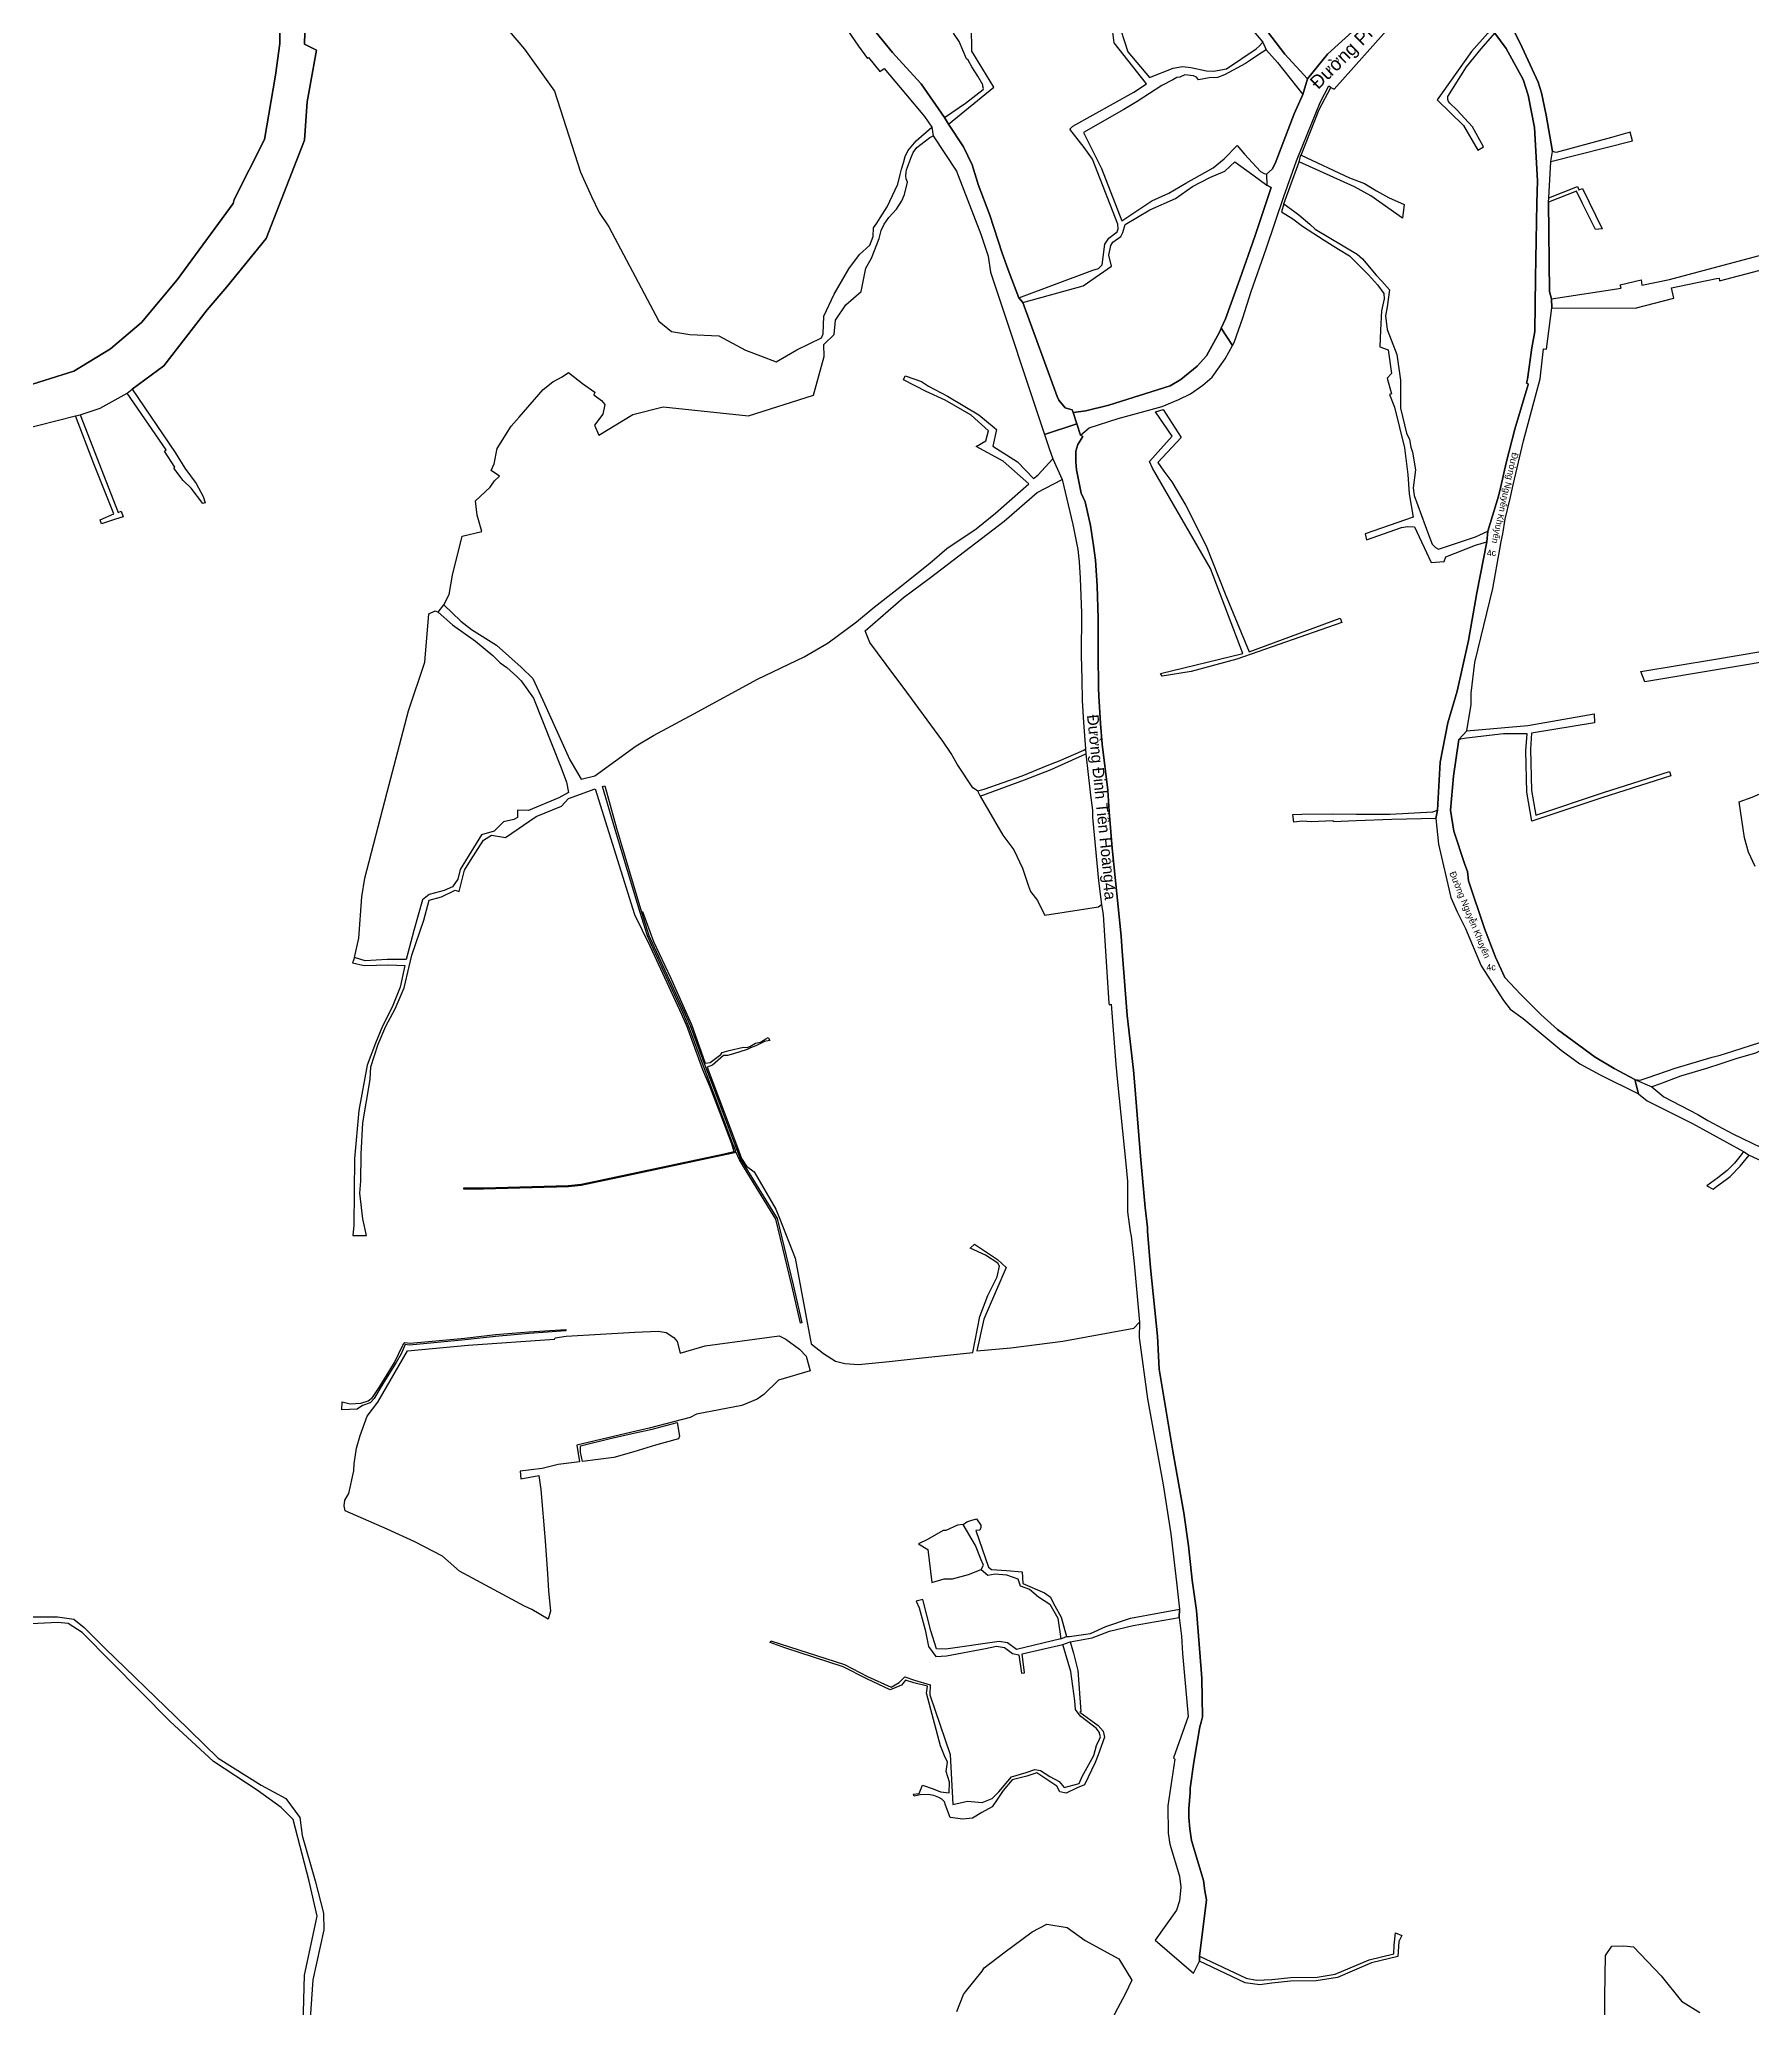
# Model space of a CAD drawing. Extents: x 548434 to 553028, y 1835329 to 1842282.
# Drawn here: x 550845 to 551609, y 1837672 to 1838551 of the extents above; entities that cross this region are included whole.
import ezdxf

# ---------------------------------------------------------------- set-up
doc = ezdxf.new("R2010")
doc.units = 0
for name, color, linetype in [('Level 2', 7, 'Continuous'), ('Level 27', 7, 'Continuous'), ('Level 30', 7, 'Continuous'), ('Level 4', 7, 'Continuous'), ('Level 5', 7, 'Continuous')]:
    doc.layers.add(name, color=color, linetype=linetype)

msp = doc.modelspace()

# ---------------------------------------------------------------- linework, layer by layer
at = {"layer": 'Level 2'}
for p, q in [((551419.65, 1838544.24), (551410.66, 1838533.12)), ((551219.86, 1838536.4), (551221.72, 1838537.79)), ((551221.72, 1838537.79), (551231.3, 1838526.54)), ((551410.66, 1838533.12), (551408.64, 1838526.27)), ((551408.64, 1838526.27), (551404.77, 1838517.64)), ((551509.12, 1838525.91), (551512.02, 1838511.5)), ((551404.77, 1838517.64), (551396.19, 1838495.35)), ((551512.38, 1838444.43), (551512.1, 1838420.48)), ((551372.1939, 1838421.9478), (551371.43, 1838420.24)), ((551377.1918, 1838414.2724), (551372.1939, 1838421.9478)), ((551361.48, 1838405.01), (551354.09, 1838399.1)), ((551509.11, 1838396.81), (551503.15, 1838376.9)), ((551508.85, 1838399.29), (551508.34, 1838397.4)), ((551311.71, 1838385.11), (551306.0964, 1838384.3967)), ((551306.0964, 1838384.3967), (551307.7582, 1838379.2984)), ((551322.08, 1838387.63), (551311.71, 1838385.11)), ((551307.7582, 1838379.2984), (551293.3142, 1838374.5051)), ((551293.3142, 1838374.5051), (551295.37, 1838368.31)), ((551307.7582, 1838379.2984), (551309.42, 1838374.2)), ((551309.42, 1838374.2), (551307.7582, 1838379.2984)), ((551503.15, 1838376.9), (551499.36, 1838361.86)), ((551295.37, 1838368.31), (551297.01, 1838363.62)), ((551297.01, 1838363.62), (551301.15, 1838354.45)), ((551499.36, 1838361.86), (551497.01, 1838351.39)), ((551301.15, 1838354.45), (551306.03, 1838334.46)), ((551495.9, 1838346.97), (551491.21, 1838331.48)), ((551497.01, 1838351.39), (551495.9, 1838346.97)), ((551321.99, 1838120.83), (551322.16, 1838120.16)), ((551331.54, 1838018.96), (551332.04, 1838016.9))]:
    msp.add_line(p, q, dxfattribs=at)
for points in [[(550836.48, 1838376.64), (550861.02, 1838382.86), (550863.12, 1838383.31), (550871.99, 1838386.25), (550883.97, 1838393.01), (550886.19, 1838394.83), (550900.4, 1838405.21), (550919.75, 1838430.16), (550928.45, 1838440.34), (550946.08, 1838461.99), (550963.11, 1838505.86), (550964.3, 1838522.93), (550968.49, 1838545.91), (550963.11, 1838548.72), (550964.26, 1838586.01), (550964.9386, 1838589.8692)], [(550952.5668, 1838590.1912), (550952.8, 1838586.3), (550952.1, 1838548.93), (550950.14, 1838534.81), (550945.37, 1838506.08), (550931.74, 1838479.43), (550931.31, 1838477.52), (550906.4, 1838443.56), (550890.47, 1838424.54), (550876.59, 1838412.74), (550860.29, 1838402.85), (550836.61, 1838395.34)], [(551475.33, 1838587.55), (551470.66, 1838578.93), (551481.71, 1838569.99), (551488.55, 1838560.88), (551492.96, 1838555.93), (551494.27, 1838553.58), (551499.32, 1838546.69), (551506.94, 1838532.9), (551509.12, 1838525.91)], [(551515.13, 1838526.99), (551513.65, 1838531.71), (551505.58, 1838549.15), (551502.29, 1838555.54), (551490.59, 1838568.44), (551485.48, 1838573.52), (551479.08, 1838581.17)], [(551444.32, 1838567.03), (551436.84, 1838559.53), (551432.22, 1838555.63), (551419.65, 1838544.24)], [(551198.07, 1838564.32), (551203.55, 1838557.76), (551210.31, 1838547.8), (551214.32, 1838542.23), (551214.84, 1838542.74), (551219.86, 1838536.4)], [(551248.64, 1838515.93), (551238.26, 1838530.96), (551229.96, 1838540.01), (551225.57, 1838545), (551212.25, 1838561.2)], [(551422.51, 1838528.6), (551444.79, 1838553.44), (551451.82, 1838560.43)], [(551231.3, 1838526.54), (551239.79, 1838516.4), (551243.02, 1838511.58)], [(551392.38, 1838490.62), (551392.53, 1838485.69), (551394.42, 1838484.75), (551393.77, 1838482.42), (551387.17, 1838462.86), (551380.48, 1838443.89), (551374.06, 1838426.12), (551372.1939, 1838421.9478), (551377.1918, 1838414.2724), (551377.9, 1838415.6), (551381.78, 1838426.57), (551385.6, 1838438.34), (551392.23, 1838457.39), (551400.13, 1838480.76), (551405.72, 1838496.55), (551408.54, 1838503.6), (551416.34, 1838522.6), (551420.14, 1838530), (551420.69, 1838529.71), (551421.1, 1838529.37), (551422.51, 1838528.6)], [(551520.02, 1838500.81), (551517.2, 1838516.96), (551515.13, 1838526.99)], [(551243.02, 1838511.58), (551243.71, 1838507.71), (551254.11, 1838491.94), (551264.88, 1838463.83), (551268.13, 1838454.13), (551269.29, 1838446.9), (551293.3142, 1838374.5051), (551307.7582, 1838379.2984), (551306.0964, 1838384.3967), (551305.74, 1838385.49), (551302.56, 1838386.43), (551299.74, 1838389.82), (551298.98, 1838391.54), (551283.71, 1838433.45), (551281.9, 1838435.45), (551277.53, 1838446.82), (551274.43, 1838455.41), (551268.95, 1838472.33), (551263.75, 1838486.02), (551263.42, 1838487.14), (551261.03, 1838494.77), (551257.24, 1838502.91), (551250.53, 1838512.97), (551248.64, 1838515.93)], [(551512.02, 1838511.5), (551513.33, 1838487.76), (551512.99, 1838477.76), (551512.38, 1838444.43)], [(551518.21, 1838478.17), (551518.32, 1838480.17), (551519.22, 1838496.25), (551520.02, 1838500.81)], [(551396.19, 1838495.35), (551394.87, 1838492.95), (551392.38, 1838490.62)], [(551519.52, 1838435.05), (551518.59, 1838438.3), (551518.21, 1838478.17)], [(551491.21, 1838331.48), (551490.75, 1838326.6), (551486.2, 1838303.86), (551482.45, 1838282.59), (551477.43, 1838260), (551473.25, 1838245.94), (551469.82, 1838228.39), (551468.75, 1838206.89), (551467.95, 1838203.3), (551469.19, 1838191.84), (551474.64, 1838167.98), (551477.41, 1838161.55), (551481.15, 1838154.14), (551488.11, 1838137.5), (551498.13, 1838122.12), (551501.06, 1838118.23), (551506.95, 1838114.08), (551523.79, 1838099.92), (551532.18, 1838093.87), (551541.31, 1838088.83), (551558.3, 1838080.42), (551558.3262, 1838080.3992), (551556.74, 1838086.8), (551547.52, 1838091.8), (551539.03, 1838096.75), (551522.24, 1838109.18), (551514.79, 1838115.82), (551505.88, 1838124.68), (551498.79, 1838132.39), (551494.61, 1838141.43), (551489.62, 1838154.23), (551482.47, 1838175.5), (551482.07, 1838179.53), (551480.81, 1838182.69), (551475.92, 1838197.66), (551474.53, 1838206.89), (551475.82, 1838222.16), (551478.25, 1838238.49), (551481.73, 1838242.36), (551483.77, 1838254.17), (551483.74, 1838259.17), (551485.41, 1838272.89), (551493.32, 1838305.86), (551496.55, 1838323.45), (551497.03, 1838326.84), (551497.9, 1838330.24), (551498.86, 1838336.73), (551501.12, 1838345.93), (551502.38, 1838352.05), (551507.11, 1838371.68), (551514.49, 1838399.3), (551516, 1838412.71), (551517.28, 1838412.57), (551519.62, 1838431.08), (551519.52, 1838435.05)], [(551371.43, 1838420.24), (551365.61, 1838409.59), (551361.48, 1838405.01)], [(551512.1, 1838420.48), (551510.84, 1838413.17), (551508.85, 1838399.29)], [(551309.42, 1838374.2), (551313.27, 1838377.46), (551326.17, 1838381.74), (551345.81, 1838387.01), (551353.26, 1838390.12), (551358.48, 1838392.75), (551363.92, 1838396.49), (551368.18, 1838400.15), (551373.99, 1838408.27), (551377.1918, 1838414.2724)], [(551354.09, 1838399.1), (551349.36, 1838396.26), (551322.08, 1838387.63)], [(551508.34, 1838397.4), (551508.95, 1838397.35), (551509.11, 1838396.81)], [(551362.47, 1837695.72), (551365.61, 1837720.93), (551364.8, 1837724.92), (551364.24, 1837729.57), (551363.15, 1837733.59), (551358.96, 1837747.33), (551358.22, 1837752.53), (551357.7, 1837757.63), (551357.66, 1837761.61), (551358.36, 1837768.61), (551358.29, 1837770.67), (551359.96, 1837782.33), (551362.69, 1837798.05), (551363.16, 1837800.15), (551363.76, 1837802.54), (551363.71, 1837810.85), (551363.49, 1837819.58), (551363.25, 1837823.71), (551361.21, 1837850.01), (551359.26, 1837863.52), (551357.65, 1837878.82), (551355.44, 1837893.55), (551350.66, 1837920.97), (551344.51, 1837957.61), (551343.77, 1837972.26), (551340.59, 1838002.81), (551339.32, 1838019.22), (551339.23, 1838020.82), (551338.3, 1838029.75), (551336.21, 1838052.56), (551333.6, 1838084.02), (551333.11, 1838091), (551330.22, 1838115.33), (551327.94, 1838144.01), (551327.53, 1838150.7), (551323.58, 1838190.06), (551322.31, 1838204.6), (551322.11, 1838206.33), (551321.53, 1838215.83), (551319.1, 1838236.38), (551318.3, 1838245.62), (551317.58, 1838257.81), (551317.47, 1838261.56), (551317.33, 1838276.65), (551317.32, 1838292.45), (551316.83, 1838307.1), (551316.15, 1838318.51), (551315.19, 1838325), (551313.78, 1838333.91), (551311.4, 1838344.5), (551309.69, 1838348.4), (551307.6, 1838358.78), (551307.35, 1838362.41), (551307.32, 1838367.04), (551308.2, 1838370.01), (551310.42, 1838373.57), (551309.42, 1838374.2)], [(551306.03, 1838334.46), (551308.18, 1838323.2), (551308.79, 1838317.69)], [(551308.79, 1838317.69), (551309.28, 1838310.48), (551309.9, 1838294.89)], [(551309.9, 1838294.89), (551309.73, 1838275.99), (551310.05, 1838265.39)], [(551310.05, 1838265.39), (551310.09, 1838255.82), (551310.74, 1838246.06), (551311.64, 1838234.31)], [(551311.64, 1838234.31), (551311.79, 1838232.12), (551313.89, 1838213.64), (551314.77, 1838206.99), (551314.81, 1838203.77), (551317.37, 1838175.43), (551318.77, 1838164.81), (551319.54, 1838160.22), (551321.99, 1838120.83)], [(551322.16, 1838120.16), (551323.12, 1838120.37), (551325.09, 1838093.47), (551325.84, 1838085.62), (551329.59, 1838049.17), (551330.32, 1838041.27), (551330.3, 1838027.79), (551331.54, 1838018.96)], [(551332.04, 1838016.9), (551333.39, 1838004.72), (551335.66, 1837978.6), (551335.62, 1837971.7), (551339.27, 1837944.31), (551346.34, 1837906.06), (551349.66, 1837884.12), (551352.27, 1837862.63), (551353.54, 1837850.54), (551353.47, 1837846.88), (551354.42, 1837838.45), (551354.9, 1837830.77), (551357.36, 1837802.7), (551350.82, 1837784.19), (551351.5, 1837783.68), (551348.4, 1837762.76), (551348.49, 1837750.68), (551349.26, 1837745.78), (551353.6, 1837731.5), (551354.14, 1837726.57), (551353.56, 1837720.51), (551352.26, 1837716.35), (551342.78, 1837702.89), (551359.8161, 1837688.2239), (551362.52, 1837693.51), (551362.47, 1837695.72)]]:
    msp.add_lwpolyline(points, dxfattribs=at)
at = {"layer": 'Level 27'}
for points in [[(551334.99, 1838654.2), (551335.45, 1838653.72), (551339.2, 1838647.86), (551343.64, 1838638.23), (551347.79, 1838624.6), (551353.09, 1838611.14), (551358.37, 1838600.72), (551362.45, 1838588.37), (551369.06, 1838576.35), (551367.68, 1838575.78), (551372.26, 1838569.83), (551376.18, 1838563.32), (551378.02, 1838564.44), (551383.14, 1838558.5), (551390.79, 1838549.48), (551392.29, 1838546.08), (551397.29, 1838540.47), (551408.64, 1838526.27), (551410.66, 1838533.12), (551400.61, 1838544.2)], [(551400.61, 1838544.2), (551384.59, 1838565.02), (551376.49, 1838575.38), (551372.85, 1838580.65), (551369.4, 1838587.25), (551367.93, 1838590.89)]]:
    msp.add_lwpolyline(points, dxfattribs=at)
at = {"layer": 'Level 30'}
for p, q in [((551390.79, 1838549.48), (551392.29, 1838546.08)), ((551408.64, 1838526.27), (551410.66, 1838533.12)), ((551248.64, 1838515.93), (551250.53, 1838512.97)), ((551243.02, 1838511.58), (551243.71, 1838507.71)), ((551518.32, 1838480.17), (551519.22, 1838496.25)), ((551519.22, 1838496.25), (551520.02, 1838500.81)), ((551392.38, 1838490.62), (551392.53, 1838485.69)), ((551400.19, 1838477.38), (551406.92, 1838496.11)), ((551518.21, 1838478.17), (551518.32, 1838480.17)), ((551281.9, 1838435.45), (551283.71, 1838433.45)), ((551519.52, 1838435.05), (551519.62, 1838431.08)), ((551372.1939, 1838421.9478), (551377.1918, 1838414.2724)), ((550883.97, 1838393.01), (550886.19, 1838394.83)), ((550861.02, 1838382.86), (550863.12, 1838383.31)), ((551306.0964, 1838384.3967), (551307.7582, 1838379.2984)), ((551293.3142, 1838374.5051), (551307.7582, 1838379.2984)), ((551307.7582, 1838379.2984), (551309.42, 1838374.2)), ((551297.01, 1838363.62), (551301.15, 1838354.45)), ((551490.75, 1838326.6), (551491.21, 1838331.48)), ((551022.77, 1838295.27), (551025.35, 1838298.62)), ((551478.25, 1838238.49), (551481.73, 1838242.36)), ((551311.64, 1838234.31), (551311.79, 1838232.12)), ((551263.37, 1838215.57), (551264.63, 1838213.16)), ((551467.95, 1838203.3), (551468.75, 1838206.89)), ((551556.74, 1838086.8), (551564.27, 1838083.5)), ((551556.74, 1838086.8), (551558.3262, 1838080.3992)), ((551605.23, 1838054.68), (551607.77, 1838053.13)), ((551000, 1837954.13), (551000, 1837955.2)), ((551353.47, 1837846.88), (551353.54, 1837850.54)), ((551300.61, 1837837.37), (551303.11, 1837838.32)), ((551301.55, 1837834.81), (551304.71, 1837835.96)), ((551362.47, 1837695.72), (551362.52, 1837693.51))]:
    msp.add_line(p, q, dxfattribs=at)
for points in [[(551410.66, 1838533.12), (551419.65, 1838544.24), (551432.22, 1838555.63), (551436.84, 1838559.53), (551444.32, 1838567.03), (551448.87, 1838571.35), (551454.27, 1838577.21), (551458.77, 1838581.27), (551466.22, 1838588.54), (551468.25, 1838592.61), (551473.71, 1838599.9), (551476.3, 1838605.94), (551490.18, 1838632.89), (551491.06, 1838636.7), (551500, 1838652.54), (551503.69, 1838655.77), (551505.61, 1838658.14), (551513.9, 1838665.79), (551520.83, 1838670.65), (551521.49, 1838671.05)], [(551250.53, 1838512.97), (551270.68, 1838529.47), (551260.97, 1838545.55), (551260.83, 1838556.58), (551264.93, 1838560.58), (551269.74, 1838564.79), (551282.05, 1838577.82), (551287.85, 1838586.29), (551293.97, 1838583.99), (551299.72, 1838581.94), (551303.21, 1838587.7), (551308.49, 1838585.67), (551313.09, 1838582.83), (551322.25, 1838584.32), (551326.94, 1838599.89), (551353.09, 1838611.14)], [(551353.09, 1838611.14), (551358.37, 1838600.72), (551362.45, 1838588.37), (551369.06, 1838576.35), (551367.68, 1838575.78), (551372.26, 1838569.83), (551376.18, 1838563.32), (551378.02, 1838564.44), (551383.14, 1838558.5), (551390.79, 1838549.48)], [(551360.85, 1838613.74), (551362.9, 1838607.01), (551366.2, 1838598.07), (551367.93, 1838590.89), (551369.4, 1838587.25), (551372.85, 1838580.65), (551376.49, 1838575.38), (551384.59, 1838565.02), (551400.61, 1838544.2), (551410.66, 1838533.12)], [(550836.61, 1838395.34), (550860.29, 1838402.85), (550876.59, 1838412.74), (550890.47, 1838424.54), (550906.4, 1838443.56), (550931.31, 1838477.52), (550931.74, 1838479.43), (550945.37, 1838506.08), (550950.14, 1838534.81), (550952.1, 1838548.93), (550952.8, 1838586.3), (550952.5668, 1838590.1912)], [(550964.9386, 1838589.8692), (550964.26, 1838586.01), (550963.11, 1838548.72), (550968.49, 1838545.91), (550964.3, 1838522.93), (550963.11, 1838505.86), (550946.08, 1838461.99), (550928.45, 1838440.34), (550919.75, 1838430.16), (550900.4, 1838405.21), (550886.19, 1838394.83)], [(551149.13, 1838591.69), (551152.69, 1838585.35), (551175.09, 1838587.44), (551178.14, 1838586.34), (551180.45, 1838584.87), (551183.66, 1838581.5), (551195.24, 1838567.64), (551198.07, 1838564.32), (551203.55, 1838557.76), (551210.31, 1838547.8), (551214.32, 1838542.23), (551214.84, 1838542.74), (551219.86, 1838536.4), (551221.72, 1838537.79), (551231.3, 1838526.54), (551239.79, 1838516.4), (551243.02, 1838511.58)], [(551186.26, 1838590.95), (551201.52, 1838573.3), (551212.25, 1838561.2), (551225.57, 1838545), (551229.96, 1838540.01), (551238.26, 1838530.96), (551248.64, 1838515.93)], [(551421.1, 1838529.37), (551422.51, 1838528.6), (551444.79, 1838553.44), (551451.82, 1838560.43), (551459.05, 1838568), (551470.66, 1838578.93)], [(551051.11, 1838558.48), (551061.35, 1838546.48), (551074.71, 1838527.69), (551086.26, 1838491.59), (551091.18, 1838480.67), (551094.56, 1838473.62), (551099, 1838467.22), (551121.18, 1838425.14), (551126.87, 1838420.44), (551135.12, 1838419.17), (551147.95, 1838418.49), (551159.91, 1838412.17), (551166.58, 1838409.57), (551173.62, 1838406.9), (551182.79, 1838412.33), (551193.88, 1838417.61), (551194.55, 1838419.51), (551194.93, 1838427.3), (551199.53, 1838437.18), (551205.96, 1838448.43), (551210.8, 1838454.79), (551215.39, 1838458.96), (551216.82, 1838462.88), (551217.07, 1838466.7), (551218.51, 1838468.76), (551219.94, 1838471.13), (551223.1, 1838476.1), (551227.87, 1838486.19), (551228.99, 1838490.56), (551229.47, 1838492.92), (551230.47, 1838495.7), (551231.14, 1838498.5), (551232.28, 1838501.02), (551236.13, 1838505.6), (551243.02, 1838511.58)], [(551281.9, 1838435.45), (551314.88, 1838447.77), (551317.47, 1838448.53), (551319.06, 1838450.19), (551320.32, 1838459.4), (551322.06, 1838462.12), (551325.74, 1838464.89), (551326.26, 1838466.34), (551326, 1838468.31), (551314.69, 1838497.32), (551311.04, 1838502.51), (551304.62, 1838510.69), (551305.97, 1838512.03), (551333.23, 1838527.17), (551338.9, 1838530.95), (551324.36, 1838549.24), (551323.19, 1838558.73)], [(551325.89, 1838559.47), (551330.51, 1838545.21), (551340.22, 1838533.71), (551350.76, 1838537.9), (551354.94, 1838538.66), (551358.64, 1838538.24), (551365.68, 1838536.78), (551368.66, 1838536.62), (551374.48, 1838537.68), (551387.76, 1838546.52), (551389.16, 1838547.77), (551390.79, 1838549.48)], [(551248.64, 1838515.93), (551258.14, 1838522.26), (551265.89, 1838528.36), (551266.12, 1838528.86), (551265.84, 1838529.81), (551265.88, 1838530.44), (551263.54, 1838534.34), (551260.86, 1838538.58), (551259.32, 1838541.51), (551258.5, 1838542.1), (551255.25, 1838549.87), (551252.8, 1838553.62)], [(551492.96, 1838555.93), (551491.18, 1838553.49), (551483.9, 1838545.41), (551470.69, 1838526.9), (551468.53, 1838523.76), (551480.29, 1838512.41), (551486.62, 1838501.42), (551489.16, 1838502.91), (551487.61, 1838505.83), (551484.31, 1838511.82), (551477.38, 1838519.3), (551474.11, 1838522.34), (551473.55, 1838523.04), (551473.23, 1838523.92), (551473.27, 1838525.27), (551481.68, 1838538.61), (551488.13, 1838546.55), (551494.27, 1838553.58)], [(551491.21, 1838331.48), (551495.9, 1838346.97), (551497.01, 1838351.39), (551499.36, 1838361.86), (551503.15, 1838376.9), (551509.11, 1838396.81), (551508.95, 1838397.35), (551508.34, 1838397.4), (551508.85, 1838399.29), (551510.84, 1838413.17), (551512.1, 1838420.48), (551512.38, 1838444.43), (551512.99, 1838477.76), (551513.33, 1838487.76), (551512.02, 1838511.5), (551509.12, 1838525.91), (551506.94, 1838532.9), (551499.32, 1838546.69), (551494.27, 1838553.58)], [(551502.29, 1838555.54), (551505.58, 1838549.15), (551513.65, 1838531.71), (551515.13, 1838526.99), (551517.2, 1838516.96), (551520.02, 1838500.81)], [(551392.29, 1838546.08), (551388.96, 1838544.02), (551385.23, 1838541.54), (551382.98, 1838540), (551373.67, 1838534.99), (551370.48, 1838533.81), (551366.78, 1838533.6), (551361.98, 1838532.74), (551361.21, 1838533.98), (551359.78, 1838534.52), (551355.97, 1838534.93), (551353.74, 1838533.98), (551352.34, 1838533.82), (551350.52, 1838532.74), (551345.68, 1838530.16), (551334.7, 1838523.12), (551328.75, 1838519.47), (551310.79, 1838509.24), (551318.77, 1838493.16), (551327.8, 1838469.91), (551341.15, 1838478.7), (551348.82, 1838482.18), (551356.44, 1838486.63), (551368.61, 1838493.56), (551373.5, 1838497.49), (551379.34, 1838503.45), (551382.64, 1838499.59), (551389.71, 1838491.8), (551391.32, 1838490.9), (551392.38, 1838490.62)], [(551392.29, 1838546.08), (551397.29, 1838540.47), (551408.64, 1838526.27)], [(551377.1918, 1838414.2724), (551377.9, 1838415.6), (551381.78, 1838426.57), (551385.6, 1838438.34), (551392.23, 1838457.39), (551400.13, 1838480.76), (551405.72, 1838496.55), (551408.54, 1838503.6), (551416.34, 1838522.6), (551420.14, 1838530), (551420.69, 1838529.71), (551421.1, 1838529.37)], [(551392.38, 1838490.62), (551394.87, 1838492.95), (551396.19, 1838495.35), (551404.77, 1838517.64), (551408.64, 1838526.27)], [(551407.83, 1838499.21), (551415.94, 1838519.52), (551421.1, 1838529.37)], [(551025.35, 1838298.62), (551027.7, 1838303.21), (551029.16, 1838311.85), (551033.49, 1838329.14), (551042.21, 1838331.2), (551040.17, 1838338.53), (551039.4, 1838345.02), (551046.03, 1838351.07), (551047.89, 1838353.83), (551050.19, 1838356.01), (551046.5, 1838358.54), (551047.72, 1838361.4), (551049.1, 1838368.31), (551055.32, 1838378.18), (551059, 1838382.27), (551069.57, 1838394.61), (551073.91, 1838398.08), (551078.17, 1838400.2), (551081, 1838402.25), (551087.15, 1838397.26), (551092.65, 1838393.37), (551092.19, 1838392.25), (551095.62, 1838389.76), (551097.12, 1838387.87), (551096.25, 1838383.58), (551092.6, 1838378.76), (551094.52, 1838374.28), (551109.69, 1838383.52), (551123.22, 1838386.83), (551161.31, 1838382.92), (551190.2, 1838392.12), (551194.99, 1838409.29), (551194.91, 1838414.72), (551199.54, 1838419.08), (551200.15, 1838425.5), (551204.7, 1838432.32), (551211.51, 1838438.33), (551213.6, 1838448.7), (551216.19, 1838453.16), (551219.59, 1838461.99), (551220.45, 1838465.47), (551221.79, 1838468.42), (551223.81, 1838471.28), (551227.26, 1838474.99), (551229.64, 1838478.7), (551230.91, 1838481.59), (551232.16, 1838487.03), (551231.62, 1838488.57), (551231.47, 1838490), (551231.55, 1838491.35), (551231.73, 1838492.62), (551233.95, 1838498.53), (551234.79, 1838500.33), (551236.32, 1838502.58), (551242.19, 1838507), (551243.71, 1838507.71)], [(551243.71, 1838507.71), (551254.11, 1838491.94), (551264.88, 1838463.83), (551268.13, 1838454.13), (551269.29, 1838446.9), (551293.3142, 1838374.5051)], [(551250.53, 1838512.97), (551257.24, 1838502.91), (551261.03, 1838494.77), (551263.42, 1838487.14), (551263.75, 1838486.02), (551268.95, 1838472.33), (551274.43, 1838455.41), (551277.53, 1838446.82), (551281.9, 1838435.45)], [(551519.22, 1838496.25), (551555.71, 1838505.47), (551554.64, 1838509.4), (551546.37, 1838507.05), (551521.66, 1838500.39), (551520.02, 1838500.81)], [(551406.92, 1838496.11), (551407.72, 1838499.26), (551407.83, 1838499.21)], [(551407.83, 1838499.21), (551429.39, 1838489.02), (551436.15, 1838486.55), (551441.5, 1838483.25), (551446.83, 1838480.2), (551453.81, 1838477.17), (551453.11, 1838471.05), (551438.87, 1838481.06), (551431.62, 1838485.05), (551406.92, 1838496.11)], [(551283.71, 1838433.45), (551310.51, 1838440.86), (551323.18, 1838449.69), (551321.98, 1838454.47), (551322.87, 1838458.82), (551323.81, 1838460.37), (551327.38, 1838462.92), (551328.26, 1838464.67), (551329.27, 1838468.26), (551340.36, 1838474.75), (551351.79, 1838479.86), (551359.33, 1838485.11), (551367.14, 1838489.18), (551373.74, 1838492.05), (551378.2, 1838496.22), (551386.25, 1838490.42), (551392.53, 1838485.69)], [(551372.1939, 1838421.9478), (551374.06, 1838426.12), (551380.48, 1838443.89), (551387.17, 1838462.86), (551393.77, 1838482.42), (551394.42, 1838484.75), (551392.53, 1838485.69)], [(551518.32, 1838480.17), (551531.18, 1838485.17), (551531.81, 1838483.71), (551533.43, 1838484.26), (551542.13, 1838466.27), (551539.15, 1838465.93), (551533.32, 1838477.65), (551530.67, 1838483.09), (551518.21, 1838478.17)], [(551400.19, 1838477.38), (551399.03, 1838473.84), (551404.1, 1838470.68), (551408.45, 1838467.52), (551418.18, 1838461.22), (551424.5, 1838457.21), (551429.43, 1838454.29), (551437.9, 1838445.79), (551441.93, 1838441.24), (551444.69, 1838437.39), (551444.88, 1838435.08), (551443.72, 1838429.63), (551443.23, 1838421.03), (551442.92, 1838413.66), (551446.71, 1838412.33), (551448.11, 1838401.74), (551446.2, 1838399.61), (551448.15, 1838392.7), (551447.2, 1838392.31), (551449.5, 1838386.78), (551454.03, 1838368.61), (551455.47, 1838356.7), (551456.07, 1838348.03), (551457.77, 1838337.62), (551436.45, 1838330.25), (551437, 1838327.59), (551452.58, 1838333.07), (551455.28, 1838333.48), (551458.44, 1838333.33), (551465.82, 1838317.46), (551471.6, 1838317.82), (551472.4, 1838320.01), (551485.65, 1838325.22), (551490.75, 1838326.6)], [(551400.19, 1838477.38), (551405.09, 1838473.92), (551406.81, 1838472.49), (551411.66, 1838468.33), (551414.11, 1838466.12), (551432.78, 1838455.01), (551435.16, 1838452.89), (551441.29, 1838445.54), (551443.81, 1838442.97), (551447.3, 1838439.09), (551446.2, 1838431.47), (551445.47, 1838427.49), (551446.23, 1838421.35), (551450.57, 1838410.25), (551452.22, 1838398.71), (551452.24, 1838386.34), (551454.81, 1838375.17), (551456.15, 1838372.26), (551456.79, 1838368.82), (551457.58, 1838366.72), (551458.91, 1838358.83), (551457.83, 1838350.81), (551458.32, 1838347.31), (551464.77, 1838329.42), (551466.36, 1838325.63), (551467.75, 1838324.2), (551469.09, 1838323.42), (551485.7, 1838328.96), (551491.21, 1838331.48)], [(551518.21, 1838478.17), (551518.59, 1838438.3), (551519.52, 1838435.05)], [(551519.52, 1838435.05), (551550.62, 1838439.83), (551550.17, 1838441.37), (551559.57, 1838443.52), (551559.91, 1838441.12), (551572.19, 1838443.74), (551669.1, 1838469.55)], [(551519.62, 1838431.08), (551556.92, 1838430.83), (551574.1, 1838435.42), (551573.1, 1838439.94), (551588.07, 1838443.02), (551588.92, 1838443.25), (551593.17, 1838444.13), (551594.29, 1838444.32), (551594.48, 1838443.15), (551670.3458, 1838462.9663)], [(551283.71, 1838433.45), (551298.98, 1838391.54), (551299.74, 1838389.82), (551302.56, 1838386.43), (551305.74, 1838385.49), (551306.0964, 1838384.3967)], [(551481.73, 1838242.36), (551483.77, 1838254.17), (551483.74, 1838259.17), (551485.41, 1838272.89), (551493.32, 1838305.86), (551496.55, 1838323.45), (551497.03, 1838326.84), (551497.9, 1838330.24), (551498.86, 1838336.73), (551501.12, 1838345.93), (551502.38, 1838352.05), (551507.11, 1838371.68), (551514.49, 1838399.3), (551516, 1838412.71), (551517.28, 1838412.57), (551519.62, 1838431.08)], [(551306.0964, 1838384.3967), (551311.71, 1838385.11), (551322.08, 1838387.63), (551349.36, 1838396.26), (551354.09, 1838399.1), (551361.48, 1838405.01), (551365.61, 1838409.59), (551371.43, 1838420.24), (551372.1939, 1838421.9478)], [(551309.42, 1838374.2), (551313.27, 1838377.46), (551326.17, 1838381.74), (551345.81, 1838387.01), (551353.26, 1838390.12), (551358.48, 1838392.75), (551363.92, 1838396.49), (551368.18, 1838400.15), (551373.99, 1838408.27), (551377.1918, 1838414.2724)], [(551025.35, 1838298.62), (551032.87, 1838291.25), (551037.64, 1838287.48), (551048.83, 1838280.58), (551059.76, 1838270.73), (551064.96, 1838265.63), (551069.56, 1838256.09), (551081.47, 1838229.39), (551086.59, 1838220.75), (551092.62, 1838222.23), (551111.13, 1838235.6), (551118.85, 1838240.32), (551136.89, 1838249.88), (551165.31, 1838265.33), (551186.16, 1838275.37), (551196.77, 1838281.56), (551209.51, 1838291.04), (551217.32, 1838297.46), (551227.42, 1838305.33), (551242.23, 1838317.09), (551249.73, 1838323.62), (551262.87, 1838332.44), (551271.48, 1838339.48), (551286.34, 1838352.47), (551274.92, 1838362.69), (551262.9, 1838369.12), (551267.17, 1838371.77), (551268.29, 1838376.24), (551260.61, 1838383.2), (551248.98, 1838389.91), (551240.57, 1838393.69), (551230.46, 1838398.93), (551231.23, 1838400.66), (551238.47, 1838398.19), (551241.56, 1838396.04), (551250, 1838391.68), (551264.06, 1838383.36), (551270.85, 1838377.7), (551271.94, 1838376.75), (551270.34, 1838369.4), (551281.26, 1838362.32), (551288.48, 1838354.9), (551290.32, 1838356.37), (551297.01, 1838363.62)], [(550863.12, 1838383.31), (550871.99, 1838386.25), (550883.97, 1838393.01)], [(550886.19, 1838394.83), (550905.44, 1838366.54), (550909.77, 1838359.51), (550914.74, 1838352.67), (550917.97, 1838346.92), (550918.76, 1838344.1), (550917.76, 1838343.79), (550912.54, 1838350.56), (550908.96, 1838353.95), (550904.92, 1838359.58), (550905.32, 1838359.9), (550900.64, 1838367.12), (550901.44, 1838367.68), (550883.97, 1838393.01)], [(550794.1634, 1838370.6358), (550815.34, 1838374.54), (550815.6, 1838373.22), (550836.48, 1838376.64), (550861.02, 1838382.86)], [(550863.12, 1838383.31), (550879.99, 1838339.81), (550881.37, 1838340.35), (550882.25, 1838337.79), (550878.83, 1838336.79), (550872.64, 1838334.66), (550872.02, 1838336.4), (550878.11, 1838339.08), (550869.09, 1838361.52), (550861.02, 1838382.86)], [(551425.96, 1838290.63), (551379.14, 1838274.35), (551358.8, 1838268.79), (551345.88, 1838266.77), (551345.15, 1838267.96), (551381.79, 1838276.86), (551367.41, 1838314.82), (551341.56, 1838359.57), (551340.14, 1838362.47), (551350.29, 1838373.83), (551342.92, 1838384.62), (551346.29, 1838385.68), (551354.27, 1838373.23), (551343.9, 1838362.04), (551346.58, 1838358.16), (551350.08, 1838353.39), (551356.32, 1838342.8), (551365.48, 1838324.88), (551373.98, 1838303.51), (551384.62, 1838277.6), (551425.19, 1838292.68), (551425.96, 1838290.63)], [(551293.3142, 1838374.5051), (551295.37, 1838368.31), (551297.01, 1838363.62)], [(551309.42, 1838374.2), (551310.42, 1838373.57), (551308.2, 1838370.01), (551307.32, 1838367.04), (551307.35, 1838362.41), (551307.6, 1838358.78), (551309.69, 1838348.4), (551311.4, 1838344.5), (551313.78, 1838333.91), (551315.19, 1838325), (551316.15, 1838318.51), (551316.83, 1838307.1), (551317.32, 1838292.45), (551317.33, 1838276.65), (551317.47, 1838261.56), (551317.58, 1838257.81), (551318.3, 1838245.62), (551319.1, 1838236.38), (551321.53, 1838215.83), (551322.11, 1838206.33), (551322.31, 1838204.6), (551323.58, 1838190.06), (551327.53, 1838150.7), (551327.94, 1838144.01), (551330.22, 1838115.33), (551333.11, 1838091), (551333.6, 1838084.02), (551336.21, 1838052.56), (551338.3, 1838029.75), (551339.23, 1838020.82), (551339.32, 1838019.22), (551340.59, 1838002.81), (551343.77, 1837972.26), (551344.51, 1837957.61), (551350.66, 1837920.97), (551355.44, 1837893.55), (551357.65, 1837878.82), (551359.26, 1837863.52), (551361.21, 1837850.01), (551363.25, 1837823.71), (551363.49, 1837819.58), (551363.71, 1837810.85), (551363.76, 1837802.54), (551363.16, 1837800.15), (551362.69, 1837798.05), (551359.96, 1837782.33), (551358.29, 1837770.67), (551358.36, 1837768.61), (551357.66, 1837761.61), (551357.7, 1837757.63), (551358.22, 1837752.53), (551358.96, 1837747.33), (551363.15, 1837733.59), (551364.24, 1837729.57), (551364.8, 1837724.92), (551365.61, 1837720.93), (551362.47, 1837695.72)], [(551263.37, 1838215.57), (551261.37, 1838216.94), (551254.3, 1838227.44), (551251.62, 1838232.18), (551247.98, 1838237.71), (551230.3, 1838261.82), (551226.04, 1838267.35), (551215.41, 1838281.69), (551213.37, 1838286.99), (551230.49, 1838301.77), (551242.51, 1838310.74), (551275.26, 1838335.94), (551290.13, 1838348.69), (551301.15, 1838354.45)], [(551301.15, 1838354.45), (551306.03, 1838334.46), (551308.18, 1838323.2), (551308.79, 1838317.69), (551309.28, 1838310.48), (551309.9, 1838294.89), (551309.73, 1838275.99), (551310.05, 1838265.39), (551310.09, 1838255.82), (551310.74, 1838246.06), (551311.64, 1838234.31)], [(551468.75, 1838206.89), (551469.82, 1838228.39), (551473.25, 1838245.94), (551477.43, 1838260), (551482.45, 1838282.59), (551486.2, 1838303.86), (551490.75, 1838326.6)], [(550985.51, 1838141.24), (550987.32, 1838149.84), (550988.78, 1838168.24), (550990.09, 1838176.67), (551000, 1838215.06), (551009.51, 1838251.22), (551016.81, 1838272.92), (551018.69, 1838294.53), (551021.48, 1838295.9), (551022.77, 1838295.27)], [(551022.77, 1838295.27), (551029.15, 1838289.56), (551039.46, 1838282.35), (551047.24, 1838275.99), (551050.45, 1838272.71), (551053.43, 1838270.67), (551057.82, 1838266.57), (551059.81, 1838264.66), (551065.29, 1838256.91), (551077.67, 1838225.89), (551079.98, 1838219.5), (551080.93, 1838214.89), (551076.64, 1838212.41), (551063.04, 1838206.82), (551058.12, 1838207.03), (551058.13, 1838203.65), (551056.55, 1838202.86), (551051.89, 1838201.69), (551047.77, 1838197.66), (551042.17, 1838195.95), (551032.64, 1838180.46), (551031.5, 1838176.22), (551029.16, 1838172.7), (551025.42, 1838171.11), (551018.73, 1838169.4), (551015.84, 1838166.98), (551011.88, 1838153.34), (551008.49, 1838140.3), (551000, 1838140.36), (550990.29, 1838139.69), (550985.51, 1838141.24)], [(551626.03, 1838275.06), (551561.14, 1838264.25), (551559.44, 1838268.77), (551591.9, 1838274.17), (551701.82, 1838292.8)], [(551481.73, 1838242.36), (551509.05, 1838244.79), (551538.6, 1838250), (551538.75, 1838245.96), (551510.68, 1838241.32), (551510.17, 1838234.14), (551510.64, 1838215.74), (551512.51, 1838204.76), (551542.8, 1838214.79), (551572.22, 1838224.28), (551572.75, 1838222.35), (551542.06, 1838212.44), (551510.78, 1838202.09), (551508.58, 1838215), (551508.11, 1838233.39), (551508.65, 1838240.98), (551498.06, 1838241.05), (551481.65, 1838239.05), (551478.25, 1838238.49)], [(551263.37, 1838215.57), (551266.42, 1838216.28), (551283.39, 1838222.3), (551295.32, 1838227.16), (551299.61, 1838228.75), (551310.83, 1838233.74), (551311.64, 1838234.31)], [(551478.25, 1838238.49), (551475.82, 1838222.16), (551474.53, 1838206.89), (551475.92, 1838197.66), (551480.81, 1838182.69), (551482.07, 1838179.53), (551482.47, 1838175.5), (551489.62, 1838154.23), (551494.61, 1838141.43), (551498.79, 1838132.39), (551505.88, 1838124.68), (551514.79, 1838115.82), (551522.24, 1838109.18), (551539.03, 1838096.75), (551547.52, 1838091.8), (551556.74, 1838086.8)], [(551264.63, 1838213.16), (551284.36, 1838220.5), (551296.29, 1838225.17), (551311.79, 1838232.12)], [(551311.79, 1838232.12), (551313.89, 1838213.64), (551314.77, 1838206.99), (551314.81, 1838203.77), (551317.37, 1838175.43), (551318.77, 1838164.81)], [(550985.51, 1838141.24), (550984.64, 1838138.86), (550989.73, 1838137.69), (551000.81, 1838137.9), (551007.94, 1838137.63), (551005.8, 1838128.01), (551002.27, 1838119.12), (550997.9, 1838110.66), (550994.8, 1838103.1), (550991.16, 1838093.18), (550987.37, 1838073.02), (550985.5, 1838051.59), (550985.09, 1838021.82), (550984.71, 1838017.29), (550990.78, 1838017.3), (550989.12, 1838024.72), (550987.89, 1838036.19), (550988.32, 1838041.45), (550988.4, 1838053.53), (550989.12, 1838067.56), (550992.41, 1838086.79), (550992.69, 1838092.52), (550996.08, 1838102.52), (550999.38, 1838110.59), (551003.59, 1838118.31), (551007.59, 1838127.76), (551009.83, 1838137.24), (551011.05, 1838142.22), (551016.4, 1838157.88), (551018.75, 1838166.86), (551024.25, 1838168.33), (551030.34, 1838171.28), (551032.21, 1838170.71), (551034.59, 1838180.27), (551037.15, 1838184.51), (551043.09, 1838193.64), (551046.65, 1838195.87), (551052.78, 1838194.81), (551066.59, 1838204.14), (551077.85, 1838208.74), (551081.01, 1838212.11), (551092.9, 1838216.55), (551110.36, 1838160.49), (551117.26, 1838146.46), (551131.39, 1838115.98), (551133.85, 1838110.14), (551134.17, 1838109.34), (551140.74, 1838091.3), (551143.95, 1838083.58), (551148.52, 1838071.96), (551153.62, 1838058.21), (551154.69, 1838054.67)], [(551154.69, 1838054.67), (551155.58, 1838054.81), (551154.18, 1838058.4), (551141.61, 1838091.61), (551134.93, 1838109.63), (551134.67, 1838110.37), (551132.05, 1838116.38), (551117.96, 1838146.88), (551116.16, 1838150.97), (551112.93, 1838161.3), (551101.67, 1838198.73), (551096.17, 1838217.45), (551097.12, 1838217.75), (551102.35, 1838198.86), (551113.51, 1838161.48)], [(551610.38, 1838181.81), (551607.48, 1838188.19), (551605.73, 1838194.62), (551603.28, 1838210.75), (551609.15, 1838212.72), (551624.35, 1838219.45)], [(551264.63, 1838213.16), (551274.71, 1838195.77), (551279.62, 1838189.22), (551283.48, 1838181.06), (551286.23, 1838173.03), (551287.12, 1838170.69), (551290.19, 1838166.66), (551291.75, 1838163.57), (551293.42, 1838160.14), (551317.43, 1838163.91), (551318.77, 1838164.81)], [(551467.95, 1838203.3), (551448.32, 1838202.83), (551432.33, 1838202.26), (551422.24, 1838201.76), (551422.18, 1838202.22), (551412.24, 1838201.7), (551408.44, 1838202.02), (551404.57, 1838201.54), (551404.2, 1838205.08), (551408.17, 1838205.23), (551421.98, 1838205.3), (551432.56, 1838205.16), (551447.5, 1838205.21), (551466.64, 1838206.29), (551468.75, 1838206.89)], [(551467.95, 1838203.3), (551469.19, 1838191.84), (551474.64, 1838167.98), (551477.41, 1838161.55), (551481.15, 1838154.14), (551488.11, 1838137.5), (551498.13, 1838122.12), (551501.06, 1838118.23), (551506.95, 1838114.08), (551523.79, 1838099.92), (551532.18, 1838093.87), (551541.31, 1838088.83), (551558.3, 1838080.42), (551558.3262, 1838080.3992)], [(551318.77, 1838164.81), (551319.54, 1838160.22), (551321.99, 1838120.83), (551322.16, 1838120.16), (551323.12, 1838120.37), (551325.09, 1838093.47), (551325.84, 1838085.62), (551329.59, 1838049.17), (551330.32, 1838041.27), (551330.3, 1838027.79), (551331.54, 1838018.96), (551332.04, 1838016.9), (551333.39, 1838004.72), (551335.66, 1837978.6)], [(551113.51, 1838161.48), (551116.83, 1838151.03), (551118.23, 1838147.84), (551132.5, 1838117), (551135.19, 1838110.85), (551142.29, 1838091.98), (551145.42, 1838083.5), (551154.79, 1838058.61), (551157.73, 1838051.26), (551174.08, 1838024.81), (551181.21, 1837995.23), (551185.05, 1837978.33), (551184.44, 1837978.13), (551180.57, 1837995), (551173.42, 1838024.53), (551159.49, 1838047.33), (551157.17, 1838050.93), (551155.75, 1838054.2), (551103.62, 1838043.06), (551086.54, 1838039.51), (551081, 1838038.96), (551043.06, 1838037.91), (551034.21, 1838037.86), (551034.19, 1838038.45), (551043.11, 1838038.56), (551080.82, 1838039.56), (551086.56, 1838040.15), (551090.14, 1838040.85), (551135.64, 1838050.54), (551150.43, 1838053.59), (551154.69, 1838054.67)], [(551113.51, 1838161.48), (551114.01, 1838161.7), (551118.8, 1838148.4), (551126.52, 1838132.34), (551133.09, 1838117.28), (551135.81, 1838111.4), (551141.98, 1838094.08), (551144.14, 1838094.36), (551148.93, 1838097.93), (551149.46, 1838098.87), (551152.59, 1838099.78), (551158.97, 1838101.18), (551160.6, 1838101.1), (551161.91, 1838101.49), (551164.35, 1838102.99), (551166.55, 1838103.46), (551168.92, 1838104.96), (551170.07, 1838105.56), (551170.75, 1838104.27), (551168.34, 1838103.75), (551164.51, 1838101.87), (551162.18, 1838100.95), (551160.64, 1838100.16), (551154.58, 1838098.24), (551151.91, 1838097.53), (551150.04, 1838097.48), (551145.14, 1838093.25), (551142.8, 1838092.29), (551155.5, 1838058.91), (551156.88, 1838054.86), (551158.13, 1838051.52), (551160.4, 1838048.15), (551163.77, 1838045.61), (551173.5, 1838028.98), (551175.09, 1838025.03), (551182.09, 1838007.13), (551189.27, 1837968.84), (551194.78, 1837964.63), (551200.03, 1837961.24), (551204.19, 1837960.14), (551210.35, 1837959.66), (551224.08, 1837960.97), (551237.45, 1837962.5), (551261.4, 1837965.06), (551264.41, 1837981.14), (551268.04, 1837990.54), (551272.2, 1837998.81), (551273.28, 1838003.5), (551272.44, 1838004.83), (551266.97, 1838008.51), (551260.17, 1838011.51), (551262.16, 1838013.3), (551272.42, 1838006.56), (551276.16, 1838002.98), (551266.23, 1837979.85), (551263.2, 1837965.75), (551278.27, 1837967.16), (551301.52, 1837970.11), (551333.17, 1837975.96), (551335.66, 1837978.6)], [(551688.32, 1838012.03), (551697.42, 1838029.93), (551696.83, 1838033.03), (551687.78, 1838042.93), (551667.72, 1838069.36), (551651.19, 1838097.1), (551644.16, 1838113.87), (551634.23, 1838110.42), (551622.03, 1838104.19), (551610.52, 1838098.51), (551601.78, 1838096.01), (551595.03, 1838093.83), (551588.74, 1838091.74), (551577.16, 1838088.34), (551567.7, 1838084.69), (551564.27, 1838083.5)], [(551556.74, 1838086.8), (551559.13, 1838086.55), (551562.7, 1838087.74), (551574.7, 1838091.9), (551591.17, 1838096.77), (551594.74, 1838097.73), (551600.49, 1838099.49), (551612.56, 1838103.39)], [(551564.27, 1838083.5), (551569.65, 1838079.02), (551584.84, 1838071.2), (551589.28, 1838068.58), (551600.51, 1838062.59), (551621.48, 1838052.49), (551636.24, 1838044.6), (551651.77, 1838035.15), (551667.9, 1838025.02), (551688.32, 1838012.03)], [(551558.3262, 1838080.3992), (551562.22, 1838077.31), (551582.5, 1838067.2), (551605.23, 1838054.68)], [(551605.23, 1838054.68), (551604.18, 1838053.28), (551601.18, 1838049.56), (551597.92, 1838046.21), (551593.82, 1838043.03), (551588.84, 1838039.34), (551591.72, 1838037.84), (551593.14, 1838039.05), (551597.41, 1838042.17), (551599.19, 1838043.54), (551603.78, 1838048.15), (551607.77, 1838053.13)], [(551607.77, 1838053.13), (551623.9, 1838045.65), (551637.49, 1838037.69), (551648.56, 1838031.62), (551662.7, 1838023.03), (551683.57, 1838008.98), (551690.69, 1838003.83), (551720.19, 1837983.22), (551727.72, 1837978.19)], [(551335.66, 1837978.6), (551335.62, 1837971.7), (551339.27, 1837944.31), (551346.34, 1837906.06), (551349.66, 1837884.12), (551352.27, 1837862.63), (551353.54, 1837850.54)], [(551188.71, 1837956.88), (551174.6, 1837952.77), (551168.14, 1837946.28), (551165.11, 1837944.22), (551158.34, 1837941.42), (551138.02, 1837937.49), (551135.2, 1837936.01), (551116.94, 1837931.29), (551109.18, 1837929.57), (551084.71, 1837923.74), (551085.9, 1837916.33), (551076.28, 1837915.06), (551069.16, 1837913.24), (551059.32, 1837912.18), (551059.65, 1837908.67), (551067.7, 1837910.11), (551068.65, 1837903.98), (551070.57, 1837881.09), (551071.62, 1837866.31), (551072.04, 1837858.67), (551072.85, 1837849.68), (551071.91, 1837846.05), (551064.63, 1837850.35), (551061.33, 1837851.85), (551032.24, 1837867.44), (551024.71, 1837874.21), (551012.38, 1837880.66), (551000, 1837886.18), (550981.27, 1837894.4), (550980.82, 1837896.66), (550981.08, 1837899.2), (550982.87, 1837902.17), (550985.16, 1837912.3), (550985.29, 1837915.45), (550986.33, 1837922.31), (550988.04, 1837927.96), (550991.12, 1837936.63), (550995.86, 1837942.94), (551009.15, 1837965.74), (551036.21, 1837968.32), (551074.71, 1837970.99), (551075.05, 1837971.57), (551079.95, 1837972.4), (551110.56, 1837974.15), (551121.01, 1837974.49), (551124.47, 1837974), (551127.93, 1837971.73), (551129.38, 1837969.94), (551130.77, 1837964.73), (551141.86, 1837968.02), (551175, 1837972.51), (551177.98, 1837971.01), (551183.96, 1837966.47), (551187.06, 1837963.4), (551188.71, 1837956.88)], [(551000, 1837955.2), (551003.34, 1837960.63), (551007.01, 1837968.29), (551007.99, 1837969.47), (551010.36, 1837969.16), (551034.72, 1837971.49), (551048.3, 1837973.02), (551063.26, 1837974.21), (551079.7, 1837975.23), (551079.74, 1837974.78), (551063.44, 1837973.58), (551048.37, 1837972.16), (551034.85, 1837970.73), (551009.93, 1837968.35), (551008.14, 1837968.61), (551006.31, 1837964.49), (551004, 1837960.62), (551000, 1837954.13)], [(551000, 1837954.13), (550996.94, 1837949.17), (550994.24, 1837944.55), (550992.45, 1837942.55), (550989.07, 1837941.37), (550986.68, 1837939.84), (550979.74, 1837939.53), (550979.93, 1837943.08), (550983.55, 1837942.09), (550988.27, 1837942.39), (550991.6, 1837943.52), (550993.55, 1837944.92), (550996.47, 1837949.47), (551000, 1837955.2)], [(551130.54, 1837927.69), (551129.97, 1837926.56), (551119.78, 1837923.76), (551110.08, 1837920.72), (551101.1, 1837918.26), (551087.25, 1837916.48), (551086.26, 1837920.55), (551086.24, 1837923.45), (551099.52, 1837926.64), (551109.35, 1837928.94), (551118.32, 1837930.91), (551129.49, 1837933.81), (551130.54, 1837927.69)], [(551256.97, 1837888.32), (551258.71, 1837889.5), (551260.43, 1837890.04), (551263.04, 1837890.79), (551264.99, 1837888.01), (551264.93, 1837886.94), (551264.42, 1837885.86), (551262.69, 1837885.68), (551268.34, 1837869.31), (551269.67, 1837868.29), (551276.41, 1837867.86), (551283.35, 1837867.23), (551283.63, 1837862.04), (551293.38, 1837857.87), (551295.88, 1837856.06), (551298, 1837852.04), (551300.82, 1837847.05), (551303.11, 1837838.32)], [(551256.97, 1837888.32), (551254.58, 1837888.07), (551249.26, 1837885.59), (551248.08, 1837885.63), (551241.19, 1837881.7), (551237.11, 1837879.67), (551241.29, 1837877.15), (551242.99, 1837862.4), (551248.54, 1837864.02), (551252.23, 1837864.03), (551259.4, 1837865.98), (551265.13, 1837868.31)], [(551265.13, 1837868.31), (551266.14, 1837870.16), (551265.08, 1837872.6), (551262.55, 1837878.91), (551256.97, 1837888.32)], [(551265.13, 1837868.31), (551268.05, 1837865.67), (551271.28, 1837866.34), (551276.42, 1837865.91), (551281.39, 1837864.13), (551282.52, 1837860.89), (551286.7, 1837859.47), (551290.66, 1837856.04), (551295.76, 1837852.73), (551299.29, 1837846.54), (551300.61, 1837837.37)], [(550949.05, 1837586.89), (550961.32, 1837627.34), (550962.07, 1837648.74), (550963.17, 1837687.35), (550968.84, 1837713.65), (550965.27, 1837729.17), (550958.08, 1837756.75), (550952.71, 1837762.14), (550942.1, 1837769.84), (550922.6, 1837782.67), (550903.01, 1837800.63), (550863.88, 1837840.08), (550857.65, 1837844.16), (550853.07, 1837844.54), (550814.08, 1837842.6), (550775.29, 1837841.09), (550729.58, 1837841), (550687.45, 1837840.62), (550680.46, 1837840.35), (550662.27, 1837842.24), (550643.69, 1837844.78), (550622.82, 1837846.38)], [(550623.34, 1837850.23), (550677.13, 1837843.91), (550687.29, 1837843.31), (550703.96, 1837843.87), (550726.75, 1837843.6), (550775.51, 1837845.7), (550816.83, 1837847.15), (550852.98, 1837847.18), (550860.28, 1837846.03), (550864.82, 1837842.37), (550874.23, 1837833.04), (550905.61, 1837802.72), (550924.7, 1837784.06), (550943.75, 1837772.1), (550954.77, 1837766.11), (550961.09, 1837757.64), (550962.17, 1837749.57), (550967.88, 1837729.36), (550971.61, 1837714.97), (550971.8, 1837707.48), (550966.89, 1837685.22), (550964.29, 1837648.53)], [(551300.61, 1837837.37), (551280.83, 1837832.59), (551276.79, 1837835.49), (551273.07, 1837836.13), (551249.36, 1837832.67), (551245.08, 1837832.89), (551242.54, 1837840.89), (551238.98, 1837854.89), (551236.1, 1837854.14), (551237.36, 1837851.14), (551240.06, 1837841.38), (551241.53, 1837833.92), (551244.81, 1837829.42), (551249.59, 1837829.74), (551266.99, 1837833.06), (551271.85, 1837834.06), (551275.46, 1837833.49), (551279.05, 1837830.83), (551281.88, 1837830.19), (551283.11, 1837822.01), (551284.37, 1837822.2), (551283.32, 1837830.57), (551301.55, 1837834.81)], [(551303.11, 1837838.32), (551304.52, 1837838.31), (551313.81, 1837839.63), (551320.65, 1837842.84), (551331.64, 1837846.54), (551344.64, 1837848.95), (551353.54, 1837850.54)], [(551304.71, 1837835.96), (551314.67, 1837837.77), (551322.27, 1837840.71), (551332.88, 1837843.31), (551353.47, 1837846.88)], [(551353.47, 1837846.88), (551354.42, 1837838.45), (551354.9, 1837830.77), (551357.36, 1837802.7), (551350.82, 1837784.19), (551351.5, 1837783.68), (551348.4, 1837762.76), (551348.49, 1837750.68), (551349.26, 1837745.78), (551353.6, 1837731.5), (551354.14, 1837726.57), (551353.56, 1837720.51), (551352.26, 1837716.35), (551342.78, 1837702.89), (551359.8161, 1837688.2239), (551362.52, 1837693.51)], [(551304.71, 1837835.96), (551306.32, 1837830.98), (551308.13, 1837823.24), (551309.53, 1837804.97), (551309.16, 1837804.66), (551317.29, 1837798.64), (551319.46, 1837796.15), (551320.08, 1837793.51), (551317.28, 1837785.56), (551315.92, 1837782.19), (551311.15, 1837772.21), (551307.9, 1837770.82), (551303.01, 1837768.52), (551300.11, 1837769), (551298.76, 1837771.56), (551289.91, 1837777.59), (551285.47, 1837776.1), (551278.91, 1837774.43), (551274.94, 1837769.69), (551272.25, 1837765.61), (551270.01, 1837762.36), (551265.36, 1837759.87), (551261.21, 1837757.39), (551256.93, 1837756.82), (551251.23, 1837757.59), (551249.19, 1837763.17), (551248.69, 1837764.66), (551247.55, 1837765.8), (551246.11, 1837766.49), (551243.88, 1837767.49), (551241.36, 1837767.89), (551237.81, 1837767.77), (551235.21, 1837767.16), (551234.89, 1837768.09), (551237.43, 1837768.39), (551238.9, 1837772.07), (551243.64, 1837770.37), (551246.89, 1837769.09), (551250.84, 1837768.65), (551250.98, 1837773.42), (551249.48, 1837778.17), (551250.1, 1837782.32), (551248.75, 1837785.1), (551246.99, 1837789.65), (551240.69, 1837813.01), (551241.06, 1837816.17), (551234.99, 1837817.71), (551231.28, 1837818.94), (551229.57, 1837816.63), (551224.54, 1837814.63), (551214.04, 1837819.52), (551203.52, 1837824.83), (551177.4, 1837833.27), (551170.94, 1837835.71), (551171.17, 1837836.48), (551204.1, 1837825.94), (551214.37, 1837820.48), (551224.94, 1837815.77), (551228.44, 1837817.9), (551230.99, 1837820.32), (551235.29, 1837818.82), (551242.25, 1837816.87), (551242.16, 1837812.3), (551251.3, 1837785.77), (551252.43, 1837763.38), (551259.04, 1837764.9), (551265.53, 1837764.27), (551269.99, 1837766.06), (551272.89, 1837769.05), (551278.57, 1837775.73), (551285.2, 1837777.63), (551288.99, 1837779.06), (551291.55, 1837778.62), (551295.7, 1837775.94), (551299.84, 1837773.63), (551302.06, 1837770.96), (551308.87, 1837772.73), (551310.18, 1837775.97), (551315.4, 1837785.26), (551316.57, 1837789.76), (551317.88, 1837792.49), (551318.37, 1837793.66), (551317.74, 1837795.62), (551316.48, 1837797.33), (551309.59, 1837802.6), (551308.36, 1837804.09), (551307.18, 1837805.76), (551306.92, 1837809.61), (551305.13, 1837822.68), (551301.55, 1837834.81)], [(551254.17, 1837671.14), (551257.15, 1837678.7), (551258.12, 1837679.85), (551265.5, 1837689.05), (551266.44, 1837690.58), (551275.13, 1837697.2), (551287.86, 1837706.68), (551294.39, 1837710.03), (551303.48, 1837708.6), (551311.51, 1837702.74), (551326.51, 1837694.55), (551332.25, 1837685.09)], [(551362.47, 1837695.72), (551383.34, 1837685.95), (551387.94, 1837685.12), (551394.81, 1837685.37), (551403.09, 1837686.31), (551415.01, 1837686.39), (551422.96, 1837687.74), (551438.12, 1837694.2), (551449.25, 1837696.74), (551449.39, 1837700.64), (551449.99, 1837706.2), (551452.78, 1837704.98), (551451.4, 1837702.28), (551450.97, 1837695.63), (551439.18, 1837692.73), (551423.99, 1837686.24), (551414.52, 1837684.82), (551403.15, 1837684.67), (551394.8, 1837683.69), (551389.37, 1837682.99), (551382.9, 1837683.92), (551362.52, 1837693.51)], [(551543.31, 1837669.36), (551543.34, 1837677.71), (551543.62, 1837696.05), (551546.47, 1837700.28), (551551.87, 1837700.36), (551556.14, 1837699.93), (551568.41, 1837687.03), (551577.56, 1837675.72), (551585.73, 1837670.62)], [(551332.25, 1837685.09), (551329.38, 1837678.88), (551325.91, 1837672.48), (551321.78, 1837664.45)]]:
    msp.add_lwpolyline(points, dxfattribs=at)

# ---------------------------------------------------------------- texts
at = {"layer": 'Level 4'}
for s, height, rotation, p in [('4c', 2.93635, 1.7353861, (551490.712, 1838320.24)), ('4a', 5.14804, 276.4565639, (551319.436, 1838174.33)), ('4c', 2.93635, 3.7472611, (551490.589, 1838135.326))]:
    msp.add_text(s, height=height, rotation=rotation, dxfattribs=at).set_placement(p)
at = {"layer": 'Level 5'}
for s, height, rotation, p in [('Đường Phan Chu Trinh', 6.01926, 44.5795167, (551415.398, 1838528.165)), ('Đường Nguyễn Khuyến', 2.936352, 257.1611083, (551502.04, 1838366.718)), ('Đường Đinh Tiên Hoàng', 5.148042, 275.8177139, (551312.257, 1838249.334)), ('Đường Nguyễn Khuyến', 2.936352, 292.3417139, (551473.917, 1838178.92))]:
    msp.add_text(s, height=height, rotation=rotation, dxfattribs=at).set_placement(p)

doc.saveas('drawing.dxf')
